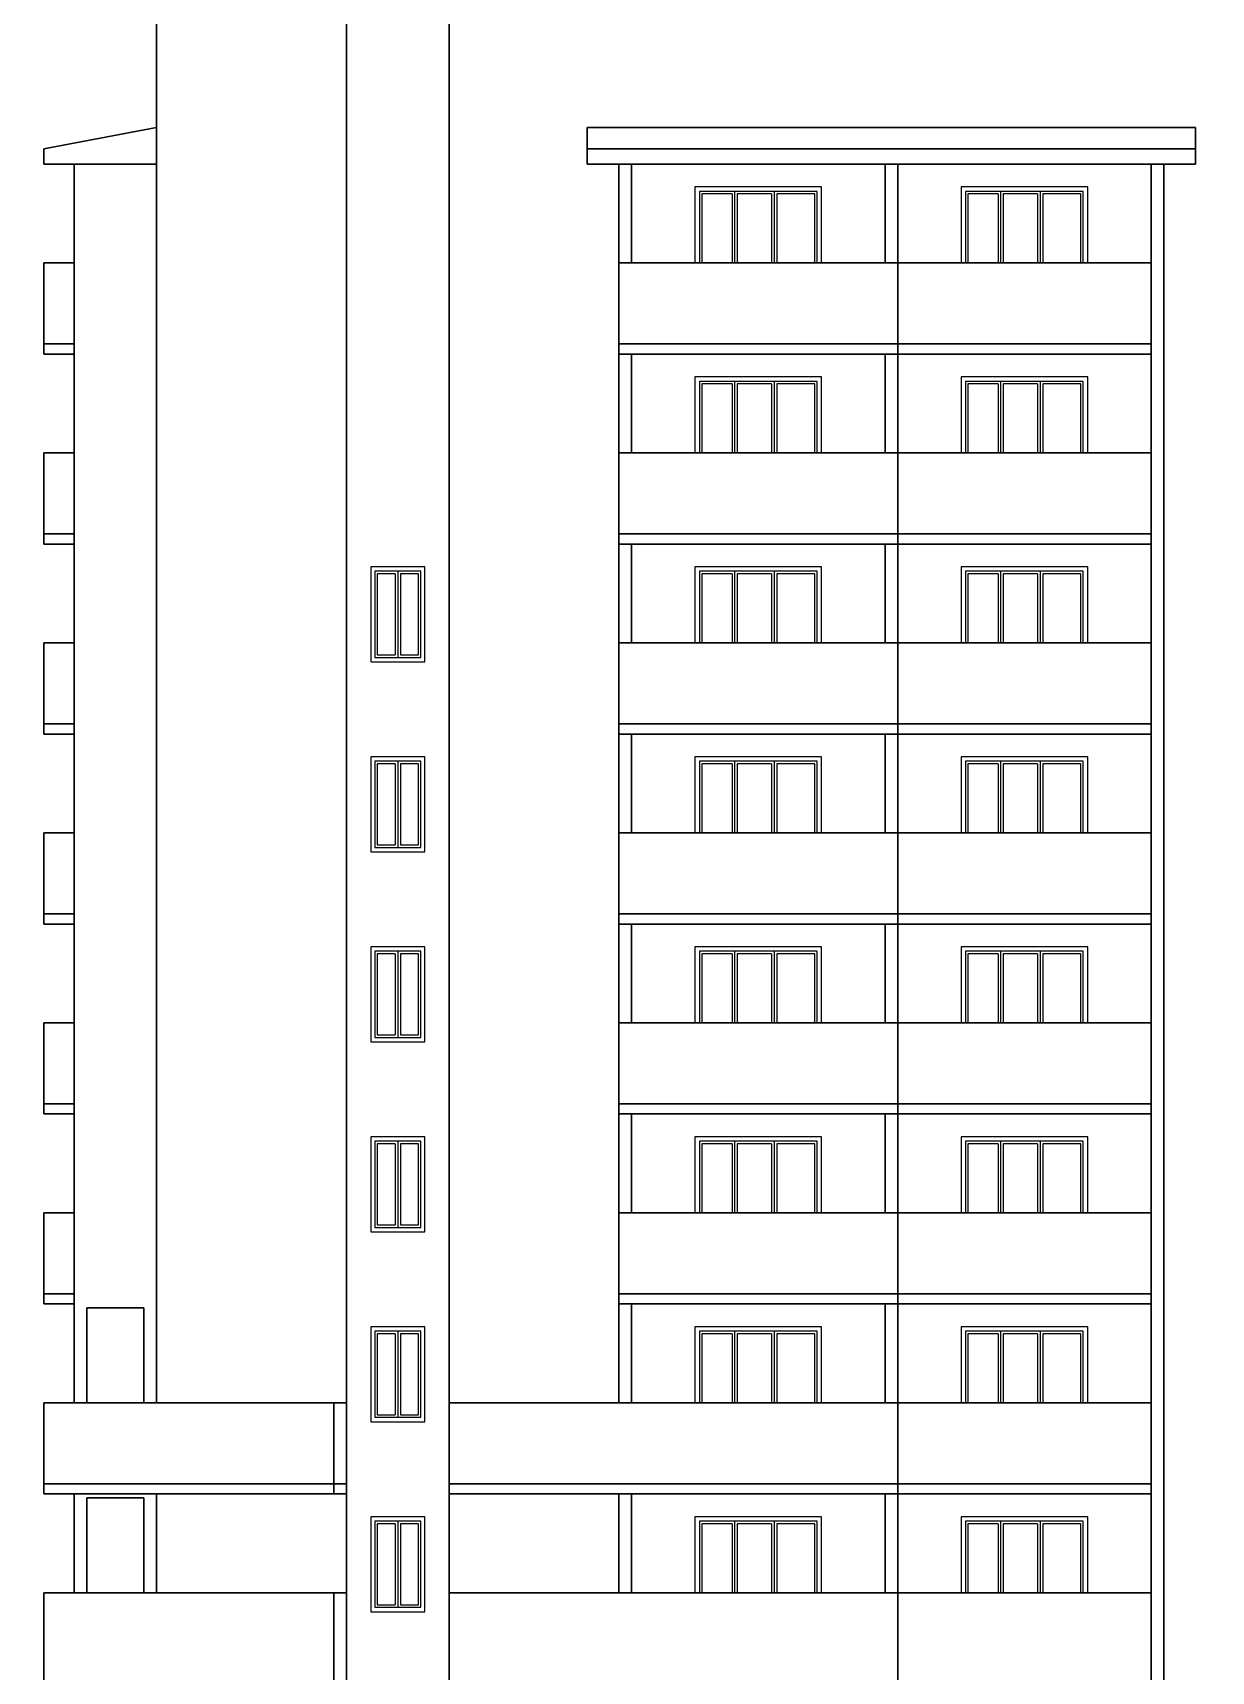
# Model space of a CAD drawing. Header units: inches. Extents: x -634 to 3638, y -6930911 to 5552.
# Drawn here: x 2181.28 to 2199.38, y 3489.74 to 3514.92 of the extents above; entities that cross this region are included whole.
import ezdxf

# ---------------------------------------------------------------- set-up
doc = ezdxf.new("R2010")
doc.units = ezdxf.units.IN
doc.header["$MEASUREMENT"] = 0
doc.linetypes.add('Dashed', pattern=[1128.888893, 564.444447, -564.444447])
for name, color, linetype, lineweight in [('ELEV', 134, 'Continuous', 18), ('фасады', 7, 'Continuous', 30), ('фасады2', 7, 'Continuous', 25)]:
    doc.layers.add(name, color=color, linetype=linetype, lineweight=lineweight)

msp = doc.modelspace()

# ---------------------------------------------------------------- hatches: boundary and pattern name
at = {"layer": 'ELEV', "linetype": 'Continuous'}
h = msp.add_hatch(dxfattribs=at)
h.set_pattern_fill('ANSI31', color=256, scale=0.01044, style=0)
h.set_pattern_definition([(45, (1262.311104, 3366.587935), (-0.02343928418428, 0.02343928418428), [])])
edge = h.paths.add_edge_path()
edge.add_ellipse((1445.78234, 3471.96182), major_axis=(0, 6932302.83262), ratio=0.00000001506, start_angle=89.999976115149, end_angle=270.000023884851)
edge.add_line((1445.67794, 3474.85168), (1445.67794, 3528.48347))
edge.add_line((1445.67794, 3528.48347), (1445.88675, 3528.48347))
edge.add_line((1445.88675, 3528.48347), (1445.88675, 3474.85168))

# ---------------------------------------------------------------- linework, layer by layer
at = {"layer": 'фасады', "color": 7, "linetype": 'Dashed', "ltscale": 100}
for points in [[(2183.17824, 3512.90125), (2183.17824, 3516.34658)], [(2186.09899, 3512.90125), (2186.09899, 3516.34658)], [(2187.67274, 3512.90125), (2187.67274, 3516.34658)], [(2181.44585, 3513.13483), (2183.17824, 3513.46579)], [(2189.79736, 3512.90125), (2189.79736, 3513.46579)], [(2199.14062, 3513.46579), (2189.79736, 3513.46579)], [(2199.14062, 3512.90125), (2199.14062, 3513.46579)], [(2181.44585, 3513.13483), (2181.44585, 3512.90125)], [(2199.14062, 3513.13483), (2189.79736, 3513.13483)], [(2181.91301, 3512.90125), (2181.91301, 3509.98148)], [(2183.17824, 3512.90125), (2183.17824, 3509.98148)], [(2183.17824, 3512.90125), (2183.17824, 3509.98148)], [(2186.09899, 3512.90125), (2186.09899, 3509.98148)], [(2187.67274, 3512.90125), (2187.67274, 3509.98148)], [(2189.79736, 3512.90125), (2199.14062, 3512.90125)], [(2190.28399, 3512.90125), (2190.28399, 3509.98148)], [(2190.47864, 3512.90125), (2190.47864, 3511.38297)], [(2194.37167, 3512.90125), (2194.37167, 3511.38297)], [(2194.56632, 3512.90125), (2194.56632, 3509.98148)], [(2198.45934, 3512.90125), (2198.45934, 3509.98148)], [(2198.65399, 3512.90125), (2198.65399, 3509.98148)], [(2181.44585, 3511.38297), (2181.44585, 3509.98148)], [(2181.91301, 3511.38297), (2181.44585, 3511.38297)], [(2198.45934, 3511.38297), (2190.28399, 3511.38297)], [(2181.91301, 3510.1372), (2181.44585, 3510.1372)], [(2198.45934, 3510.1372), (2190.28399, 3510.1372)], [(2181.91301, 3509.98148), (2181.44585, 3509.98148)], [(2181.91301, 3509.98148), (2181.91301, 3507.06171)], [(2183.17824, 3509.98148), (2183.17824, 3507.06171)], [(2183.17824, 3509.98148), (2183.17824, 3507.06171)], [(2186.09899, 3509.98148), (2186.09899, 3507.06171)], [(2187.67274, 3509.98148), (2187.67274, 3507.06171)], [(2190.28399, 3509.98148), (2190.28399, 3507.06171)], [(2198.45934, 3509.98148), (2190.28399, 3509.98148)], [(2190.47864, 3509.98148), (2190.47864, 3508.4632)], [(2194.37167, 3509.98148), (2194.37167, 3508.4632)], [(2194.56632, 3509.98148), (2194.56632, 3507.06171)], [(2198.45934, 3509.98148), (2198.45934, 3507.06171)], [(2198.65399, 3509.98148), (2198.65399, 3507.06171)], [(2181.44585, 3508.4632), (2181.44585, 3507.06171)], [(2181.91301, 3508.4632), (2181.44585, 3508.4632)], [(2198.45934, 3508.4632), (2190.28399, 3508.4632)], [(2181.91301, 3507.21744), (2181.44585, 3507.21744)], [(2181.91301, 3507.06171), (2181.44585, 3507.06171)], [(2181.91301, 3507.06171), (2181.91301, 3504.14194)], [(2183.17824, 3507.06171), (2183.17824, 3504.14194)], [(2183.17824, 3507.06171), (2183.17824, 3504.14194)], [(2186.09899, 3507.06171), (2186.09899, 3504.14194)], [(2187.67274, 3507.06171), (2187.67274, 3504.14194)], [(2198.45934, 3507.21744), (2190.28399, 3507.21744)], [(2190.28399, 3507.06171), (2190.28399, 3504.14194)], [(2198.45934, 3507.06171), (2190.28399, 3507.06171)], [(2190.47864, 3507.06171), (2190.47864, 3505.54343)], [(2194.37167, 3507.06171), (2194.37167, 3505.54343)], [(2194.56632, 3507.06171), (2194.56632, 3504.14194)], [(2198.45934, 3507.06171), (2198.45934, 3504.14194)], [(2198.65399, 3507.06171), (2198.65399, 3504.14194)], [(2181.44585, 3505.54343), (2181.44585, 3504.14194)], [(2181.91301, 3505.54343), (2181.44585, 3505.54343)], [(2198.45934, 3505.54343), (2190.28399, 3505.54343)], [(2181.91301, 3504.29767), (2181.44585, 3504.29767)], [(2198.45934, 3504.29767), (2190.28399, 3504.29767)], [(2181.91301, 3504.14194), (2181.44585, 3504.14194)], [(2181.91301, 3504.14194), (2181.91301, 3501.22218)], [(2183.17824, 3504.14194), (2183.17824, 3501.22218)], [(2183.17824, 3504.14194), (2183.17824, 3501.22218)], [(2186.09899, 3504.14194), (2186.09899, 3501.22218)], [(2187.67274, 3504.14194), (2187.67274, 3501.22218)], [(2190.28399, 3504.14194), (2190.28399, 3501.22218)], [(2198.45934, 3504.14194), (2190.28399, 3504.14194)], [(2190.47864, 3504.14194), (2190.47864, 3502.62366)], [(2194.37167, 3504.14194), (2194.37167, 3502.62366)], [(2194.56632, 3504.14194), (2194.56632, 3501.22218)], [(2198.45934, 3504.14194), (2198.45934, 3501.22218)], [(2198.65399, 3504.14194), (2198.65399, 3501.22218)], [(2181.44585, 3502.62366), (2181.44585, 3501.22218)], [(2181.91301, 3502.62366), (2181.44585, 3502.62366)], [(2198.45934, 3502.62366), (2190.28399, 3502.62366)], [(2181.91301, 3501.3779), (2181.44585, 3501.3779)], [(2181.91301, 3501.22218), (2181.44585, 3501.22218)], [(2181.91301, 3501.22218), (2181.44585, 3501.22218)], [(2181.91301, 3501.22218), (2181.91301, 3498.30241)], [(2183.17824, 3501.22218), (2183.17824, 3498.30241)], [(2186.09899, 3501.22218), (2186.09899, 3498.30241)], [(2187.67274, 3501.22218), (2187.67274, 3498.30241)], [(2198.45934, 3501.3779), (2190.28399, 3501.3779)], [(2190.28399, 3501.22218), (2190.28399, 3498.30241)], [(2198.45934, 3501.22218), (2190.28399, 3501.22218)], [(2198.45934, 3501.22218), (2190.28399, 3501.22218)], [(2190.47864, 3501.22218), (2190.47864, 3499.7039)], [(2194.37167, 3501.22218), (2194.37167, 3499.7039)], [(2194.56632, 3501.22218), (2194.56632, 3498.30241)], [(2198.45934, 3501.22218), (2198.45934, 3498.30241)], [(2198.65399, 3501.22218), (2198.65399, 3498.30241)], [(2181.44585, 3499.7039), (2181.44585, 3498.30241)], [(2181.91301, 3499.7039), (2181.44585, 3499.7039)], [(2198.45934, 3499.7039), (2190.28399, 3499.7039)], [(2181.91301, 3498.45813), (2181.44585, 3498.45813)], [(2198.45934, 3498.45813), (2190.28399, 3498.45813)], [(2181.91301, 3498.30241), (2181.44585, 3498.30241)], [(2181.91301, 3498.30241), (2181.91301, 3495.38264)], [(2183.17824, 3498.30241), (2183.17824, 3495.38264)], [(2186.09899, 3498.30241), (2186.09899, 3495.38264)], [(2187.67274, 3498.30241), (2187.67274, 3495.38264)], [(2190.28399, 3498.30241), (2190.28399, 3495.38264)], [(2198.45934, 3498.30241), (2190.28399, 3498.30241)], [(2190.47864, 3498.30241), (2190.47864, 3496.78413)], [(2194.37167, 3498.30241), (2194.37167, 3496.78413)], [(2194.56632, 3498.30241), (2194.56632, 3495.38264)], [(2198.45934, 3498.30241), (2198.45934, 3495.38264)], [(2198.65399, 3498.30241), (2198.65399, 3495.38264)], [(2181.44585, 3496.78413), (2181.44585, 3495.38264)], [(2181.91301, 3496.78413), (2181.44585, 3496.78413)], [(2198.45934, 3496.78413), (2190.28399, 3496.78413)], [(2181.91301, 3495.53836), (2181.44585, 3495.53836)], [(2198.45934, 3495.53836), (2190.28399, 3495.53836)], [(2181.91301, 3495.38264), (2181.44585, 3495.38264)], [(2181.91301, 3495.38264), (2181.91301, 3493.86436)], [(2182.10766, 3495.32424), (2182.10766, 3493.86436)], [(2182.98359, 3495.32424), (2182.10766, 3495.32424)], [(2182.98359, 3495.32424), (2182.98359, 3493.86436)], [(2183.17824, 3495.38264), (2183.17824, 3493.86436)], [(2186.09899, 3495.38264), (2186.09899, 3492.46287)], [(2187.67274, 3495.38264), (2187.67274, 3492.46287)], [(2190.28399, 3495.38264), (2190.28399, 3493.86436)], [(2198.45934, 3495.38264), (2190.28399, 3495.38264)], [(2190.47864, 3495.38264), (2190.47864, 3493.86436)], [(2194.37167, 3495.38264), (2194.37167, 3493.86436)], [(2194.56632, 3495.38264), (2194.56632, 3492.46287)], [(2198.45934, 3495.38264), (2198.45934, 3492.46287)], [(2198.65399, 3495.38264), (2198.65399, 3492.46287)], [(2186.09899, 3493.86436), (2181.44585, 3493.86436)], [(2181.44585, 3493.86436), (2181.44585, 3492.46287)], [(2182.98359, 3493.86436), (2182.10766, 3493.86436)], [(2185.90433, 3493.86436), (2185.90433, 3492.46287)], [(2198.45934, 3493.86436), (2187.67274, 3493.86436)], [(2186.09899, 3492.61859), (2181.44585, 3492.61859)], [(2186.09899, 3492.46287), (2181.44585, 3492.46287)], [(2181.91301, 3492.46287), (2181.91301, 3490.94459)], [(2182.10766, 3492.40447), (2182.10766, 3490.94459)], [(2182.98359, 3492.40447), (2182.10766, 3492.40447)], [(2182.98359, 3492.40447), (2182.98359, 3490.94459)], [(2183.17824, 3492.46287), (2183.17824, 3490.94459)], [(2186.09899, 3492.46287), (2186.09899, 3489.5431)], [(2198.45934, 3492.61859), (2187.67274, 3492.61859)], [(2187.67274, 3492.46287), (2187.67274, 3489.5431)], [(2198.45934, 3492.46287), (2187.67274, 3492.46287)], [(2190.28399, 3492.46287), (2190.28399, 3490.94459)], [(2190.47864, 3492.46287), (2190.47864, 3490.94459)], [(2194.37167, 3492.46287), (2194.37167, 3490.94459)], [(2194.56632, 3492.46287), (2194.56632, 3489.5431)], [(2198.45934, 3492.46287), (2198.45934, 3489.5431)], [(2198.65399, 3492.46287), (2198.65399, 3489.5431)], [(2186.09899, 3490.94459), (2181.44585, 3490.94459)], [(2181.44585, 3490.94459), (2181.44585, 3489.5431)], [(2182.98359, 3490.94459), (2182.10766, 3490.94459)], [(2185.90433, 3490.94459), (2185.90433, 3489.5431)], [(2198.45934, 3490.94459), (2187.67274, 3490.94459)]]:
    msp.add_lwpolyline(points, dxfattribs=at)
at = {"layer": 'фасады', "color": 7, "ltscale": 100}
msp.add_lwpolyline([(2181.44585, 3512.90125), (2183.17824, 3512.90125)], dxfattribs=at)
at = {"layer": 'фасады2', "color": 7, "ltscale": 100}
for p, q in [((2186.53062, 3506.64321), (2186.53062, 3505.31959)), ((2187.2411, 3506.64321), (2186.53062, 3506.64321)), ((2186.56955, 3506.60428), (2186.56955, 3505.35852)), ((2186.84693, 3506.60428), (2186.56955, 3506.60428)), ((2187.20217, 3506.60428), (2186.92479, 3506.60428)), ((2187.20217, 3505.35852), (2187.20217, 3506.60428)), ((2187.2411, 3505.31959), (2187.2411, 3506.64321)), ((2186.53062, 3505.31959), (2187.2411, 3505.31959)), ((2186.56955, 3505.35852), (2186.84693, 3505.35852)), ((2186.92479, 3505.35852), (2187.20217, 3505.35852)), ((2186.53062, 3503.72344), (2186.53062, 3502.39982)), ((2187.2411, 3503.72344), (2186.53062, 3503.72344)), ((2187.2411, 3502.39982), (2187.2411, 3503.72344)), ((2186.56955, 3503.68451), (2186.56955, 3502.43875)), ((2186.84693, 3503.68451), (2186.56955, 3503.68451)), ((2187.20217, 3503.68451), (2186.92479, 3503.68451)), ((2187.20217, 3502.43875), (2187.20217, 3503.68451)), ((2186.53062, 3502.39982), (2187.2411, 3502.39982)), ((2186.56955, 3502.43875), (2186.84693, 3502.43875)), ((2186.92479, 3502.43875), (2187.20217, 3502.43875)), ((2186.53062, 3500.80368), (2186.53062, 3499.48005)), ((2187.2411, 3500.80368), (2186.53062, 3500.80368)), ((2186.56955, 3500.76474), (2186.56955, 3499.51898)), ((2186.84693, 3500.76474), (2186.56955, 3500.76474)), ((2187.20217, 3500.76474), (2186.92479, 3500.76474)), ((2187.20217, 3499.51898), (2187.20217, 3500.76474)), ((2187.2411, 3499.48005), (2187.2411, 3500.80368)), ((2186.53062, 3499.48005), (2187.2411, 3499.48005)), ((2186.56955, 3499.51898), (2186.84693, 3499.51898)), ((2186.92479, 3499.51898), (2187.20217, 3499.51898)), ((2186.53062, 3497.88391), (2186.53062, 3496.56028)), ((2187.2411, 3497.88391), (2186.53062, 3497.88391)), ((2186.56955, 3497.84498), (2186.56955, 3496.59921)), ((2186.84693, 3497.84498), (2186.56955, 3497.84498)), ((2187.20217, 3497.84498), (2186.92479, 3497.84498)), ((2187.20217, 3496.59921), (2187.20217, 3497.84498)), ((2187.2411, 3496.56028), (2187.2411, 3497.88391)), ((2186.53062, 3496.56028), (2187.2411, 3496.56028)), ((2186.56955, 3496.59921), (2186.84693, 3496.59921)), ((2186.92479, 3496.59921), (2187.20217, 3496.59921)), ((2186.53062, 3494.96414), (2186.53062, 3493.64051)), ((2187.2411, 3494.96414), (2186.53062, 3494.96414)), ((2186.56955, 3494.92521), (2186.56955, 3493.67944)), ((2186.84693, 3494.92521), (2186.56955, 3494.92521)), ((2187.20217, 3494.92521), (2186.92479, 3494.92521)), ((2187.20217, 3493.67944), (2187.20217, 3494.92521)), ((2187.2411, 3493.64051), (2187.2411, 3494.96414)), ((2186.53062, 3493.64051), (2187.2411, 3493.64051)), ((2186.56955, 3493.67944), (2186.84693, 3493.67944)), ((2186.92479, 3493.67944), (2187.20217, 3493.67944)), ((2186.53062, 3492.04437), (2186.53062, 3490.72074)), ((2187.2411, 3492.04437), (2186.53062, 3492.04437)), ((2186.56955, 3492.00544), (2186.56955, 3490.75967)), ((2186.84693, 3492.00544), (2186.56955, 3492.00544)), ((2187.20217, 3492.00544), (2186.92479, 3492.00544)), ((2187.20217, 3490.75967), (2187.20217, 3492.00544)), ((2187.2411, 3490.72074), (2187.2411, 3492.04437)), ((2186.53062, 3490.72074), (2187.2411, 3490.72074)), ((2186.56955, 3490.75967), (2186.84693, 3490.75967)), ((2186.92479, 3490.75967), (2187.20217, 3490.75967))]:
    msp.add_line(p, q, dxfattribs=at)
at = {"layer": 'фасады2', "color": 7, "linetype": 'Dashed', "ltscale": 100}
for points in [[(2193.39841, 3511.38297), (2193.39841, 3512.55088), (2191.4519, 3512.55088), (2191.4519, 3511.38297)], [(2197.48609, 3511.38297), (2197.48609, 3512.55088), (2195.53957, 3512.55088), (2195.53957, 3511.38297)], [(2193.33028, 3511.38297), (2193.33028, 3512.48275), (2191.52002, 3512.48275), (2191.52002, 3511.38297)], [(2192.02125, 3512.44382), (2191.55895, 3512.44382), (2191.55895, 3511.38297)], [(2192.02125, 3512.44382), (2192.02125, 3511.38297)], [(2192.06018, 3512.48275), (2192.06018, 3511.38297)], [(2192.09911, 3512.44382), (2192.09911, 3511.38297)], [(2192.62954, 3512.44382), (2192.09911, 3512.44382)], [(2192.62954, 3512.44382), (2192.62954, 3511.38297)], [(2192.66847, 3512.48275), (2192.66847, 3511.38297)], [(2193.29135, 3511.38297), (2193.29135, 3512.44382), (2192.7074, 3512.44382)], [(2192.7074, 3512.44382), (2192.7074, 3511.38297)], [(2197.41796, 3511.38297), (2197.41796, 3512.48275), (2195.6077, 3512.48275), (2195.6077, 3511.38297)], [(2196.10893, 3512.44382), (2195.64663, 3512.44382), (2195.64663, 3511.38297)], [(2196.10893, 3512.44382), (2196.10893, 3511.38297)], [(2196.14786, 3512.48275), (2196.14786, 3511.38297)], [(2196.18679, 3512.44382), (2196.18679, 3511.38297)], [(2196.71721, 3512.44382), (2196.18679, 3512.44382)], [(2196.71721, 3512.44382), (2196.71721, 3511.38297)], [(2196.75614, 3512.48275), (2196.75614, 3511.38297)], [(2197.37903, 3511.38297), (2197.37903, 3512.44382), (2196.79507, 3512.44382)], [(2196.79507, 3512.44382), (2196.79507, 3511.38297)], [(2193.39841, 3508.4632), (2193.39841, 3509.63111), (2191.4519, 3509.63111), (2191.4519, 3508.4632)], [(2193.33028, 3508.4632), (2193.33028, 3509.56298), (2191.52002, 3509.56298), (2191.52002, 3508.4632)], [(2192.02125, 3509.52405), (2191.55895, 3509.52405), (2191.55895, 3508.4632)], [(2192.02125, 3509.52405), (2192.02125, 3508.4632)], [(2192.06018, 3509.56298), (2192.06018, 3508.4632)], [(2192.09911, 3509.52405), (2192.09911, 3508.4632)], [(2192.62954, 3509.52405), (2192.09911, 3509.52405)], [(2192.62954, 3509.52405), (2192.62954, 3508.4632)], [(2192.66847, 3509.56298), (2192.66847, 3508.4632)], [(2193.29135, 3508.4632), (2193.29135, 3509.52405), (2192.7074, 3509.52405)], [(2192.7074, 3509.52405), (2192.7074, 3508.4632)], [(2197.48609, 3508.4632), (2197.48609, 3509.63111), (2195.53957, 3509.63111), (2195.53957, 3508.4632)], [(2197.41796, 3508.4632), (2197.41796, 3509.56298), (2195.6077, 3509.56298), (2195.6077, 3508.4632)], [(2196.10893, 3509.52405), (2195.64663, 3509.52405), (2195.64663, 3508.4632)], [(2196.10893, 3509.52405), (2196.10893, 3508.4632)], [(2196.14786, 3509.56298), (2196.14786, 3508.4632)], [(2196.18679, 3509.52405), (2196.18679, 3508.4632)], [(2196.71721, 3509.52405), (2196.18679, 3509.52405)], [(2196.71721, 3509.52405), (2196.71721, 3508.4632)], [(2196.75614, 3509.56298), (2196.75614, 3508.4632)], [(2197.37903, 3508.4632), (2197.37903, 3509.52405), (2196.79507, 3509.52405)], [(2196.79507, 3509.52405), (2196.79507, 3508.4632)], [(2193.39841, 3505.54343), (2193.39841, 3506.71134), (2191.4519, 3506.71134), (2191.4519, 3505.54343)], [(2193.33028, 3505.54343), (2193.33028, 3506.64321), (2191.52002, 3506.64321), (2191.52002, 3505.54343)], [(2192.02125, 3506.60428), (2191.55895, 3506.60428), (2191.55895, 3505.54343)], [(2192.02125, 3506.60428), (2192.02125, 3505.54343)], [(2192.06018, 3506.64321), (2192.06018, 3505.54343)], [(2192.09911, 3506.60428), (2192.09911, 3505.54343)], [(2192.62954, 3506.60428), (2192.09911, 3506.60428)], [(2192.62954, 3506.60428), (2192.62954, 3505.54343)], [(2192.66847, 3506.64321), (2192.66847, 3505.54343)], [(2193.29135, 3505.54343), (2193.29135, 3506.60428), (2192.7074, 3506.60428)], [(2192.7074, 3506.60428), (2192.7074, 3505.54343)], [(2197.48609, 3505.54343), (2197.48609, 3506.71134), (2195.53957, 3506.71134), (2195.53957, 3505.54343)], [(2197.41796, 3505.54343), (2197.41796, 3506.64321), (2195.6077, 3506.64321), (2195.6077, 3505.54343)], [(2196.10893, 3506.60428), (2195.64663, 3506.60428), (2195.64663, 3505.54343)], [(2196.10893, 3506.60428), (2196.10893, 3505.54343)], [(2196.14786, 3506.64321), (2196.14786, 3505.54343)], [(2196.18679, 3506.60428), (2196.18679, 3505.54343)], [(2196.71721, 3506.60428), (2196.18679, 3506.60428)], [(2196.71721, 3506.60428), (2196.71721, 3505.54343)], [(2196.75614, 3506.64321), (2196.75614, 3505.54343)], [(2197.37903, 3505.54343), (2197.37903, 3506.60428), (2196.79507, 3506.60428)], [(2196.79507, 3506.60428), (2196.79507, 3505.54343)], [(2193.39841, 3502.62366), (2193.39841, 3503.79157), (2191.4519, 3503.79157), (2191.4519, 3502.62366)], [(2193.33028, 3502.62366), (2193.33028, 3503.72344), (2191.52002, 3503.72344), (2191.52002, 3502.62366)], [(2192.06018, 3503.72344), (2192.06018, 3502.62366)], [(2192.66847, 3503.72344), (2192.66847, 3502.62366)], [(2197.48609, 3502.62366), (2197.48609, 3503.79157), (2195.53957, 3503.79157), (2195.53957, 3502.62366)], [(2197.41796, 3502.62366), (2197.41796, 3503.72344), (2195.6077, 3503.72344), (2195.6077, 3502.62366)], [(2196.14786, 3503.72344), (2196.14786, 3502.62366)], [(2196.75614, 3503.72344), (2196.75614, 3502.62366)], [(2192.02125, 3503.68451), (2191.55895, 3503.68451), (2191.55895, 3502.62366)], [(2192.02125, 3503.68451), (2192.02125, 3502.62366)], [(2192.09911, 3503.68451), (2192.09911, 3502.62366)], [(2192.62954, 3503.68451), (2192.09911, 3503.68451)], [(2192.62954, 3503.68451), (2192.62954, 3502.62366)], [(2193.29135, 3502.62366), (2193.29135, 3503.68451), (2192.7074, 3503.68451)], [(2192.7074, 3503.68451), (2192.7074, 3502.62366)], [(2196.10893, 3503.68451), (2195.64663, 3503.68451), (2195.64663, 3502.62366)], [(2196.10893, 3503.68451), (2196.10893, 3502.62366)], [(2196.18679, 3503.68451), (2196.18679, 3502.62366)], [(2196.71721, 3503.68451), (2196.18679, 3503.68451)], [(2196.71721, 3503.68451), (2196.71721, 3502.62366)], [(2197.37903, 3502.62366), (2197.37903, 3503.68451), (2196.79507, 3503.68451)], [(2196.79507, 3503.68451), (2196.79507, 3502.62366)], [(2193.39841, 3499.7039), (2193.39841, 3500.8718), (2191.4519, 3500.8718), (2191.4519, 3499.7039)], [(2193.33028, 3499.7039), (2193.33028, 3500.80368), (2191.52002, 3500.80368), (2191.52002, 3499.7039)], [(2192.02125, 3500.76474), (2191.55895, 3500.76474), (2191.55895, 3499.7039)], [(2192.02125, 3500.76474), (2192.02125, 3499.7039)], [(2192.06018, 3500.80368), (2192.06018, 3499.7039)], [(2192.09911, 3500.76474), (2192.09911, 3499.7039)], [(2192.62954, 3500.76474), (2192.09911, 3500.76474)], [(2192.62954, 3500.76474), (2192.62954, 3499.7039)], [(2192.66847, 3500.80368), (2192.66847, 3499.7039)], [(2193.29135, 3499.7039), (2193.29135, 3500.76474), (2192.7074, 3500.76474)], [(2192.7074, 3500.76474), (2192.7074, 3499.7039)], [(2197.48609, 3499.7039), (2197.48609, 3500.8718), (2195.53957, 3500.8718), (2195.53957, 3499.7039)], [(2197.41796, 3499.7039), (2197.41796, 3500.80368), (2195.6077, 3500.80368), (2195.6077, 3499.7039)], [(2196.10893, 3500.76474), (2195.64663, 3500.76474), (2195.64663, 3499.7039)], [(2196.10893, 3500.76474), (2196.10893, 3499.7039)], [(2196.14786, 3500.80368), (2196.14786, 3499.7039)], [(2196.18679, 3500.76474), (2196.18679, 3499.7039)], [(2196.71721, 3500.76474), (2196.18679, 3500.76474)], [(2196.71721, 3500.76474), (2196.71721, 3499.7039)], [(2196.75614, 3500.80368), (2196.75614, 3499.7039)], [(2197.37903, 3499.7039), (2197.37903, 3500.76474), (2196.79507, 3500.76474)], [(2196.79507, 3500.76474), (2196.79507, 3499.7039)], [(2193.39841, 3496.78413), (2193.39841, 3497.95203), (2191.4519, 3497.95203), (2191.4519, 3496.78413)], [(2197.48609, 3496.78413), (2197.48609, 3497.95203), (2195.53957, 3497.95203), (2195.53957, 3496.78413)], [(2193.33028, 3496.78413), (2193.33028, 3497.88391), (2191.52002, 3497.88391), (2191.52002, 3496.78413)], [(2192.02125, 3497.84498), (2191.55895, 3497.84498), (2191.55895, 3496.78413)], [(2192.02125, 3497.84498), (2192.02125, 3496.78413)], [(2192.06018, 3497.88391), (2192.06018, 3496.78413)], [(2192.09911, 3497.84498), (2192.09911, 3496.78413)], [(2192.62954, 3497.84498), (2192.09911, 3497.84498)], [(2192.62954, 3497.84498), (2192.62954, 3496.78413)], [(2192.66847, 3497.88391), (2192.66847, 3496.78413)], [(2193.29135, 3496.78413), (2193.29135, 3497.84498), (2192.7074, 3497.84498)], [(2192.7074, 3497.84498), (2192.7074, 3496.78413)], [(2197.41796, 3496.78413), (2197.41796, 3497.88391), (2195.6077, 3497.88391), (2195.6077, 3496.78413)], [(2196.10893, 3497.84498), (2195.64663, 3497.84498), (2195.64663, 3496.78413)], [(2196.10893, 3497.84498), (2196.10893, 3496.78413)], [(2196.14786, 3497.88391), (2196.14786, 3496.78413)], [(2196.18679, 3497.84498), (2196.18679, 3496.78413)], [(2196.71721, 3497.84498), (2196.18679, 3497.84498)], [(2196.71721, 3497.84498), (2196.71721, 3496.78413)], [(2196.75614, 3497.88391), (2196.75614, 3496.78413)], [(2197.37903, 3496.78413), (2197.37903, 3497.84498), (2196.79507, 3497.84498)], [(2196.79507, 3497.84498), (2196.79507, 3496.78413)], [(2193.39841, 3493.86436), (2193.39841, 3495.03226), (2191.4519, 3495.03226), (2191.4519, 3493.86436)], [(2193.33028, 3493.86436), (2193.33028, 3494.96414), (2191.52002, 3494.96414), (2191.52002, 3493.86436)], [(2192.02125, 3494.92521), (2191.55895, 3494.92521), (2191.55895, 3493.86436)], [(2192.02125, 3494.92521), (2192.02125, 3493.86436)], [(2192.06018, 3494.96414), (2192.06018, 3493.86436)], [(2192.09911, 3494.92521), (2192.09911, 3493.86436)], [(2192.62954, 3494.92521), (2192.09911, 3494.92521)], [(2192.62954, 3494.92521), (2192.62954, 3493.86436)], [(2192.66847, 3494.96414), (2192.66847, 3493.86436)], [(2193.29135, 3493.86436), (2193.29135, 3494.92521), (2192.7074, 3494.92521)], [(2192.7074, 3494.92521), (2192.7074, 3493.86436)], [(2197.48609, 3493.86436), (2197.48609, 3495.03226), (2195.53957, 3495.03226), (2195.53957, 3493.86436)], [(2197.41796, 3493.86436), (2197.41796, 3494.96414), (2195.6077, 3494.96414), (2195.6077, 3493.86436)], [(2196.10893, 3494.92521), (2195.64663, 3494.92521), (2195.64663, 3493.86436)], [(2196.10893, 3494.92521), (2196.10893, 3493.86436)], [(2196.14786, 3494.96414), (2196.14786, 3493.86436)], [(2196.18679, 3494.92521), (2196.18679, 3493.86436)], [(2196.71721, 3494.92521), (2196.18679, 3494.92521)], [(2196.71721, 3494.92521), (2196.71721, 3493.86436)], [(2196.75614, 3494.96414), (2196.75614, 3493.86436)], [(2197.37903, 3493.86436), (2197.37903, 3494.92521), (2196.79507, 3494.92521)], [(2196.79507, 3494.92521), (2196.79507, 3493.86436)], [(2193.39841, 3490.94459), (2193.39841, 3492.1125), (2191.4519, 3492.1125), (2191.4519, 3490.94459)], [(2193.33028, 3490.94459), (2193.33028, 3492.04437), (2191.52002, 3492.04437), (2191.52002, 3490.94459)], [(2192.02125, 3492.00544), (2191.55895, 3492.00544), (2191.55895, 3490.94459)], [(2192.02125, 3492.00544), (2192.02125, 3490.94459)], [(2192.06018, 3492.04437), (2192.06018, 3490.94459)], [(2192.09911, 3492.00544), (2192.09911, 3490.94459)], [(2192.62954, 3492.00544), (2192.09911, 3492.00544)], [(2192.62954, 3492.00544), (2192.62954, 3490.94459)], [(2192.66847, 3492.04437), (2192.66847, 3490.94459)], [(2193.29135, 3490.94459), (2193.29135, 3492.00544), (2192.7074, 3492.00544)], [(2192.7074, 3492.00544), (2192.7074, 3490.94459)], [(2197.48609, 3490.94459), (2197.48609, 3492.1125), (2195.53957, 3492.1125), (2195.53957, 3490.94459)], [(2197.41796, 3490.94459), (2197.41796, 3492.04437), (2195.6077, 3492.04437), (2195.6077, 3490.94459)], [(2196.10893, 3492.00544), (2195.64663, 3492.00544), (2195.64663, 3490.94459)], [(2196.10893, 3492.00544), (2196.10893, 3490.94459)], [(2196.14786, 3492.04437), (2196.14786, 3490.94459)], [(2196.18679, 3492.00544), (2196.18679, 3490.94459)], [(2196.71721, 3492.00544), (2196.18679, 3492.00544)], [(2196.71721, 3492.00544), (2196.71721, 3490.94459)], [(2196.75614, 3492.04437), (2196.75614, 3490.94459)], [(2197.37903, 3490.94459), (2197.37903, 3492.00544), (2196.79507, 3492.00544)], [(2196.79507, 3492.00544), (2196.79507, 3490.94459)]]:
    msp.add_lwpolyline(points, dxfattribs=at)
at = {"layer": 'фасады2', "color": 7, "ltscale": 100}
for points in [[(2187.2995, 3506.71134), (2186.47223, 3506.71134), (2186.47223, 3505.25146), (2187.2995, 3505.25146)], [(2187.2995, 3503.79157), (2186.47223, 3503.79157), (2186.47223, 3502.33169), (2187.2995, 3502.33169)], [(2187.2995, 3500.8718), (2186.47223, 3500.8718), (2186.47223, 3499.41192), (2187.2995, 3499.41192)], [(2187.2995, 3497.95203), (2186.47223, 3497.95203), (2186.47223, 3496.49215), (2187.2995, 3496.49215)], [(2187.2995, 3495.03226), (2186.47223, 3495.03226), (2186.47223, 3493.57238), (2187.2995, 3493.57238)], [(2187.2995, 3492.1125), (2186.47223, 3492.1125), (2186.47223, 3490.65261), (2187.2995, 3490.65261)]]:
    msp.add_lwpolyline(points, close=True, dxfattribs=at)
for points in [[(2186.84693, 3506.60428), (2186.84693, 3505.35852)], [(2186.88586, 3506.64321), (2186.88586, 3505.31959)], [(2186.92479, 3506.60428), (2186.92479, 3505.35852)], [(2186.92479, 3506.60428), (2186.92479, 3505.35852)], [(2186.88586, 3503.72344), (2186.88586, 3502.39982)], [(2186.84693, 3503.68451), (2186.84693, 3502.43875)], [(2186.92479, 3503.68451), (2186.92479, 3502.43875)], [(2186.92479, 3503.68451), (2186.92479, 3502.43875)], [(2186.84693, 3500.76474), (2186.84693, 3499.51898)], [(2186.88586, 3500.80368), (2186.88586, 3499.48005)], [(2186.92479, 3500.76474), (2186.92479, 3499.51898)], [(2186.92479, 3500.76474), (2186.92479, 3499.51898)], [(2186.84693, 3497.84498), (2186.84693, 3496.59921)], [(2186.88586, 3497.88391), (2186.88586, 3496.56028)], [(2186.92479, 3497.84498), (2186.92479, 3496.59921)], [(2186.92479, 3497.84498), (2186.92479, 3496.59921)], [(2186.84693, 3494.92521), (2186.84693, 3493.67944)], [(2186.88586, 3494.96414), (2186.88586, 3493.64051)], [(2186.92479, 3494.92521), (2186.92479, 3493.67944)], [(2186.92479, 3494.92521), (2186.92479, 3493.67944)], [(2186.84693, 3492.00544), (2186.84693, 3490.75967)], [(2186.88586, 3492.04437), (2186.88586, 3490.72074)], [(2186.92479, 3492.00544), (2186.92479, 3490.75967)], [(2186.92479, 3492.00544), (2186.92479, 3490.75967)]]:
    msp.add_lwpolyline(points, dxfattribs=at)

doc.saveas('drawing.dxf')
